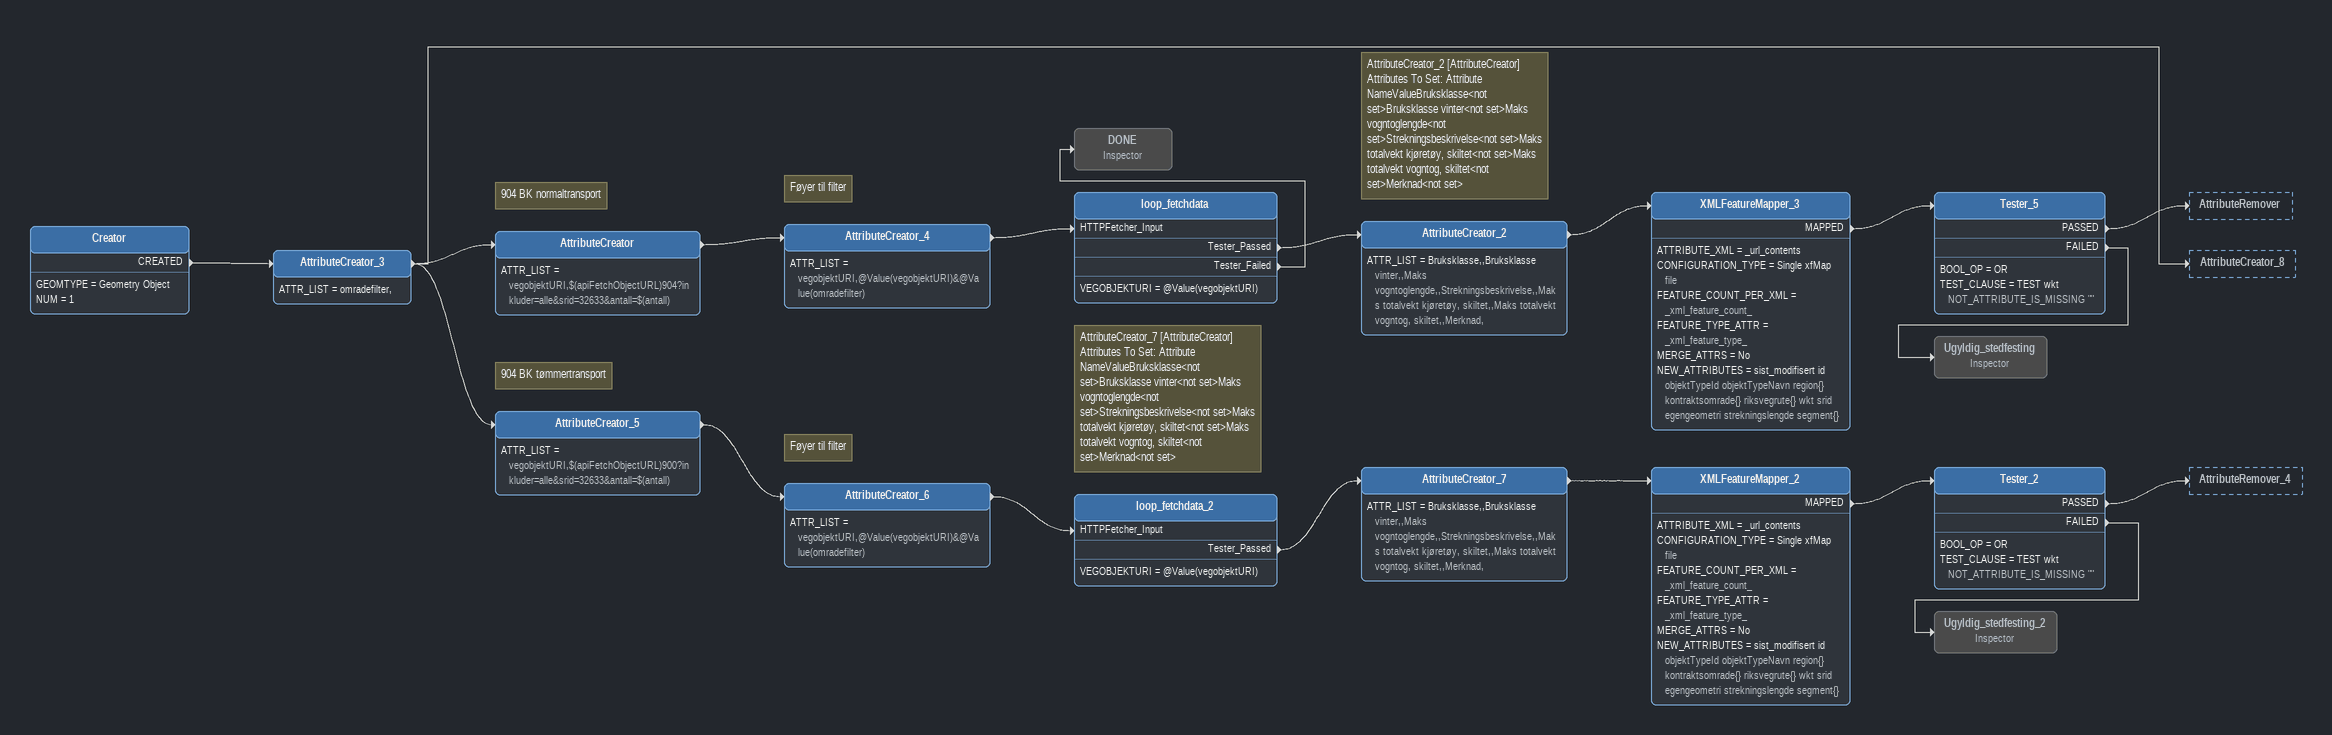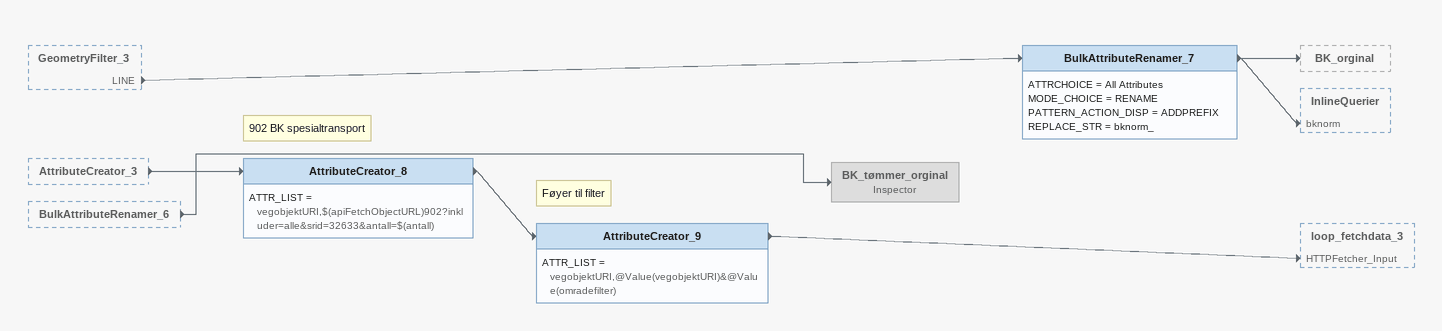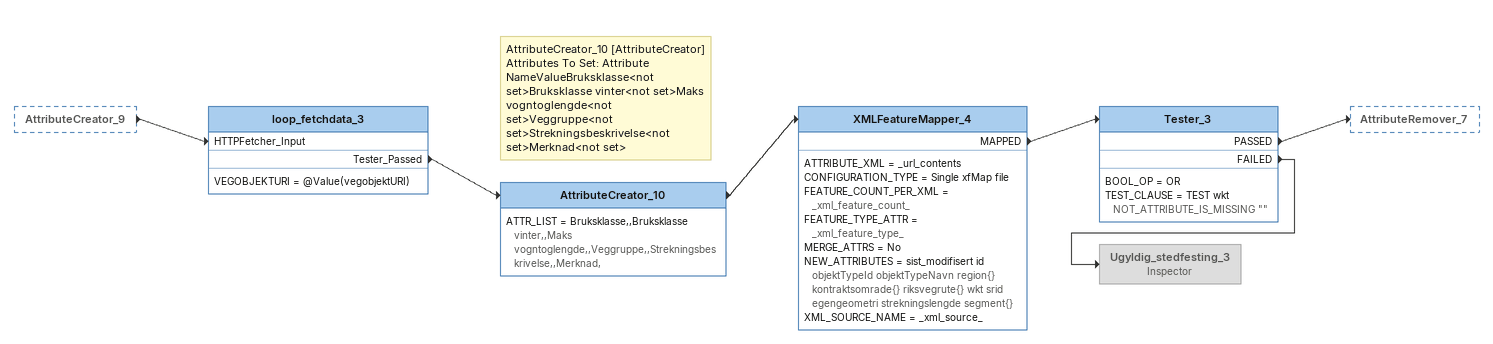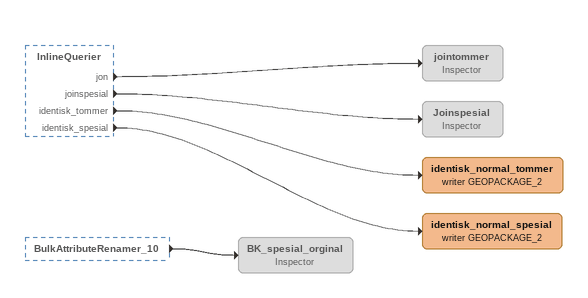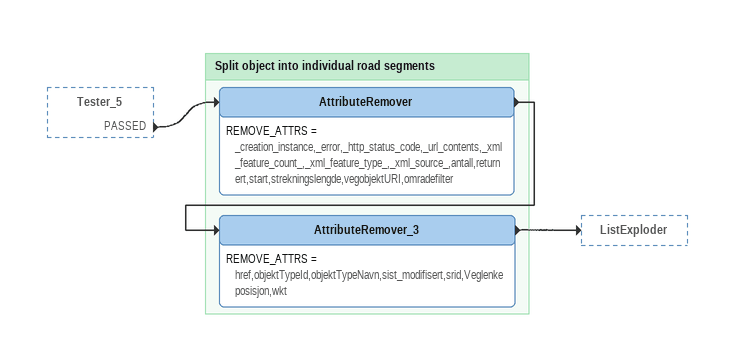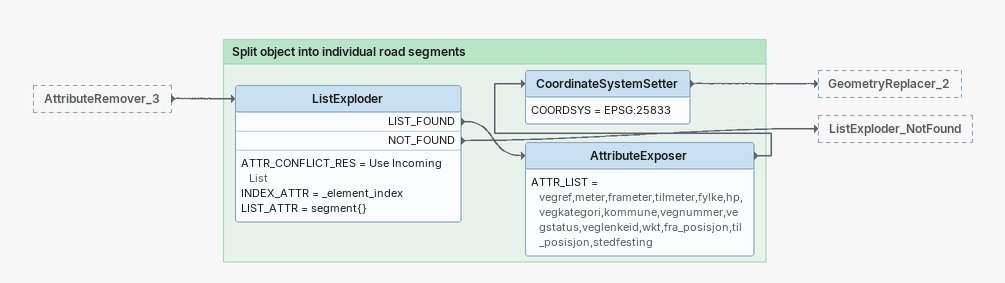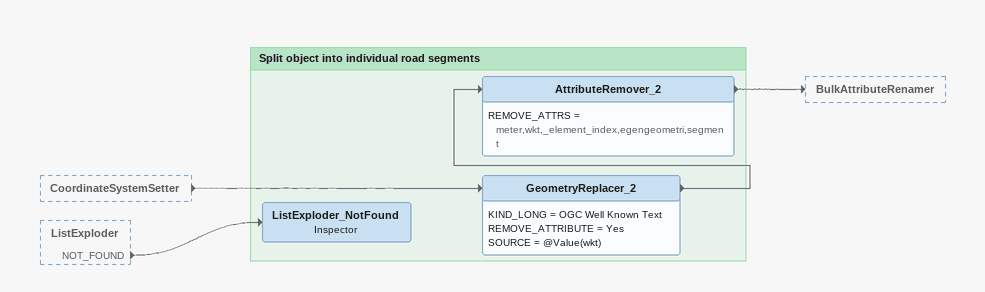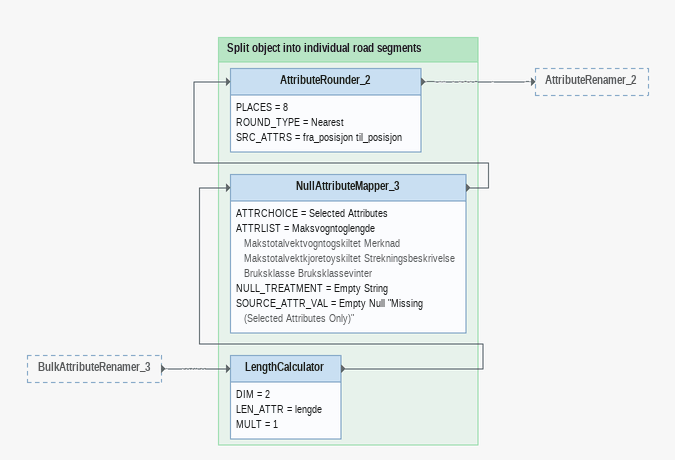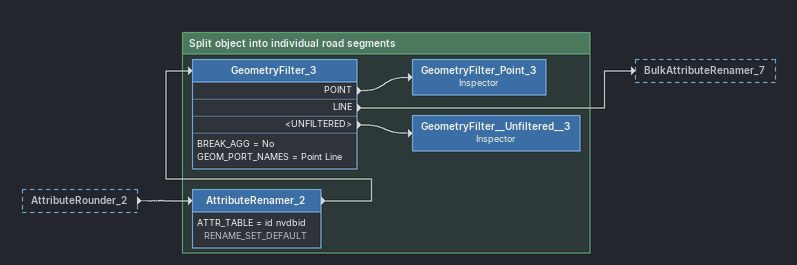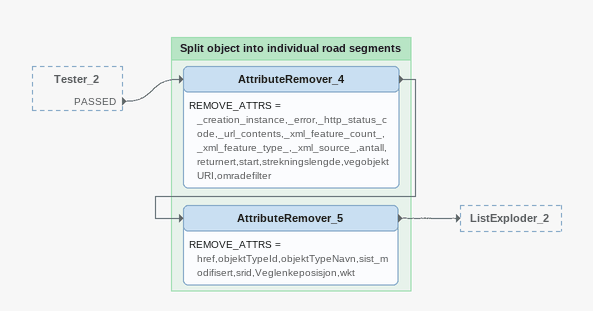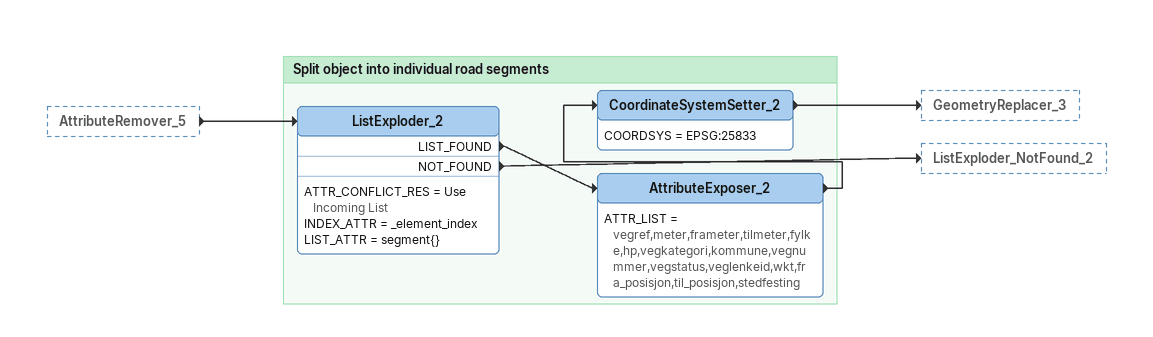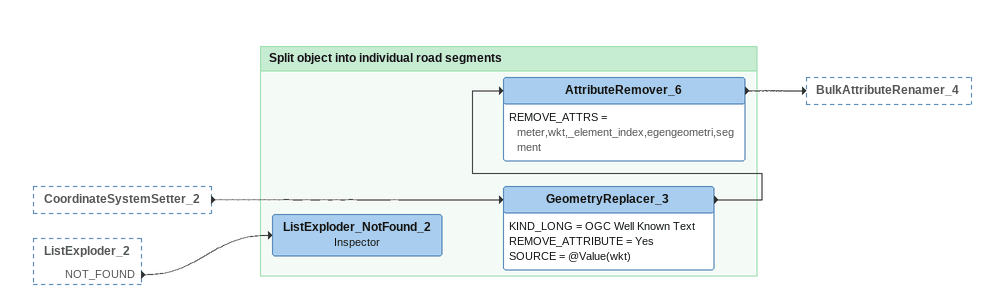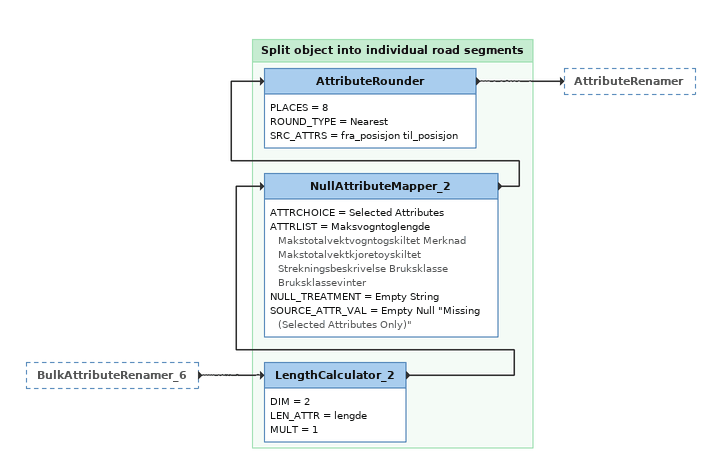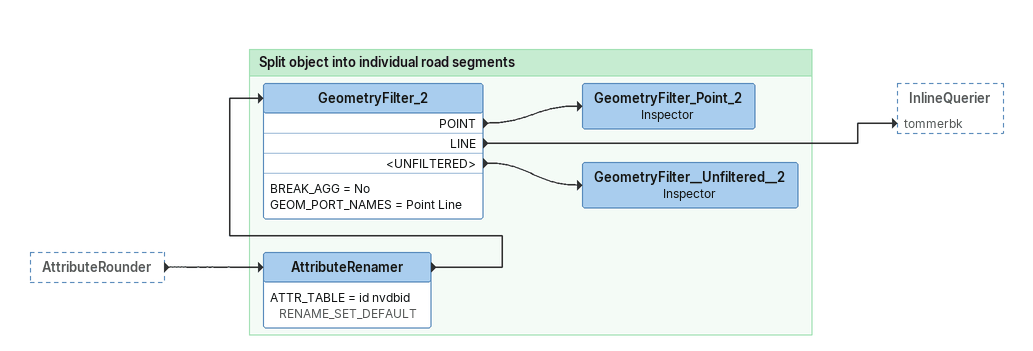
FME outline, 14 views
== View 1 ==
Creator
    GEOMTYPE = Geometry Object
    NUM = 1
    CREATED -> AttributeCreator_3
AttributeCreator_3
    ATTR_LIST = omradefilter,
    -> AttributeCreator
    -> AttributeCreator_5
    -> AttributeCreator_8
Note: 904 BK normaltransport
AttributeCreator
    ATTR_LIST = vegobjektURI,$(apiFetchObjectURL)904?inkluder=alle&srid=32633&antall=$(antall)
    -> AttributeCreator_4
Note: Føyer til filter
AttributeCreator_4
    ATTR_LIST = vegobjektURI,@Value(vegobjektURI)&@Value(omradefilter)
    -> loop_fetchdata [HTTPFetcher_Input]
loop_fetchdata
    VEGOBJEKTURI = @Value(vegobjektURI)
    Tester_Passed -> AttributeCreator_2
    Tester_Failed -> DONE
DONE: Inspector [off]
Note: AttributeCreator_2 [AttributeCreator] / Attributes To Set: Attribute NameValueBruksklasse<not set>Bruksklasse vinter<not set>Maks vogntoglengde<not set>Strekningsbeskrivelse<not set>Maks totalvekt kjøretøy, skiltet<not set>Maks totalvekt vogntog, skiltet<not set>Merknad<not set>
AttributeCreator_2
    ATTR_LIST = Bruksklasse,,Bruksklasse vinter,,Maks vogntoglengde,,Strekningsbeskrivelse,,Maks totalvekt kjøretøy, skiltet,,Maks totalvekt vogntog, skiltet,,Merknad,
    -> XMLFeatureMapper_3
XMLFeatureMapper_3
    ATTRIBUTE_XML = _url_contents
    CONFIGURATION_TYPE = Single xfMap file
    FEATURE_COUNT_PER_XML = _xml_feature_count_
    FEATURE_TYPE_ATTR = _xml_feature_type_
    MERGE_ATTRS = No
    NEW_ATTRIBUTES = sist_modifisert id objektTypeId objektTypeNavn region{} kontraktsomrade{} riksvegrute{} wkt srid egengeometri strekningslengde segment{}
    MAPPED -> Tester_5
Tester_5
    BOOL_OP = OR
    TEST_CLAUSE = TEST wkt NOT_ATTRIBUTE_IS_MISSING ""
    PASSED -> AttributeRemover
    FAILED -> Ugyldig_stedfesting
Ugyldig_stedfesting: Inspector [off]
Note: 904 BK tømmertransport
AttributeCreator_5
    ATTR_LIST = vegobjektURI,$(apiFetchObjectURL)900?inkluder=alle&srid=32633&antall=$(antall)
    -> AttributeCreator_6
Note: Føyer til filter
AttributeCreator_6
    ATTR_LIST = vegobjektURI,@Value(vegobjektURI)&@Value(omradefilter)
    -> loop_fetchdata_2 [HTTPFetcher_Input]
loop_fetchdata_2
    VEGOBJEKTURI = @Value(vegobjektURI)
    Tester_Passed -> AttributeCreator_7
Note: AttributeCreator_7 [AttributeCreator] / Attributes To Set: Attribute NameValueBruksklasse<not set>Bruksklasse vinter<not set>Maks vogntoglengde<not set>Strekningsbeskrivelse<not set>Maks totalvekt kjøretøy, skiltet<not set>Maks totalvekt vogntog, skiltet<not set>Merknad<not set>
AttributeCreator_7
    ATTR_LIST = Bruksklasse,,Bruksklasse vinter,,Maks vogntoglengde,,Strekningsbeskrivelse,,Maks totalvekt kjøretøy, skiltet,,Maks totalvekt vogntog, skiltet,,Merknad,
    -> XMLFeatureMapper_2
XMLFeatureMapper_2
    ATTRIBUTE_XML = _url_contents
    CONFIGURATION_TYPE = Single xfMap file
    FEATURE_COUNT_PER_XML = _xml_feature_count_
    FEATURE_TYPE_ATTR = _xml_feature_type_
    MERGE_ATTRS = No
    NEW_ATTRIBUTES = sist_modifisert id objektTypeId objektTypeNavn region{} kontraktsomrade{} riksvegrute{} wkt srid egengeometri strekningslengde segment{}
    MAPPED -> Tester_2
Tester_2
    BOOL_OP = OR
    TEST_CLAUSE = TEST wkt NOT_ATTRIBUTE_IS_MISSING ""
    PASSED -> AttributeRemover_4
    FAILED -> Ugyldig_stedfesting_2
Ugyldig_stedfesting_2: Inspector [off]

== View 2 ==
GeometryFilter_3 [outside]
    LINE -> BulkAttributeRenamer_7
AttributeCreator_3 [outside]
    -> AttributeCreator_8
BulkAttributeRenamer_6 [outside]
    -> BK_tømmer_orginal
BulkAttributeRenamer_7
    ATTRCHOICE = All Attributes
    MODE_CHOICE = RENAME
    PATTERN_ACTION_DISP = ADDPREFIX
    REPLACE_STR = bknorm_
    -> BK_orginal
    -> InlineQuerier [bknorm]
BK_tømmer_orginal: Inspector [off]
Note: 902 BK spesialtransport
AttributeCreator_8
    ATTR_LIST = vegobjektURI,$(apiFetchObjectURL)902?inkluder=alle&srid=32633&antall=$(antall)
    -> AttributeCreator_9
Note: Føyer til filter
AttributeCreator_9
    ATTR_LIST = vegobjektURI,@Value(vegobjektURI)&@Value(omradefilter)
    -> loop_fetchdata_3 [HTTPFetcher_Input]

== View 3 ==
AttributeCreator_9 [outside]
    -> loop_fetchdata_3 [HTTPFetcher_Input]
loop_fetchdata_3
    VEGOBJEKTURI = @Value(vegobjektURI)
    Tester_Passed -> AttributeCreator_10
Note: AttributeCreator_10 [AttributeCreator] / Attributes To Set: Attribute NameValueBruksklasse<not set>Bruksklasse vinter<not set>Maks vogntoglengde<not set>Veggruppe<not set>Strekningsbeskrivelse<not set>Merknad<not set>
AttributeCreator_10
    ATTR_LIST = Bruksklasse,,Bruksklasse vinter,,Maks vogntoglengde,,Veggruppe,,Strekningsbeskrivelse,,Merknad,
    -> XMLFeatureMapper_4
XMLFeatureMapper_4
    ATTRIBUTE_XML = _url_contents
    CONFIGURATION_TYPE = Single xfMap file
    FEATURE_COUNT_PER_XML = _xml_feature_count_
    FEATURE_TYPE_ATTR = _xml_feature_type_
    MERGE_ATTRS = No
    NEW_ATTRIBUTES = sist_modifisert id objektTypeId objektTypeNavn region{} kontraktsomrade{} riksvegrute{} wkt srid egengeometri strekningslengde segment{}
    XML_SOURCE_NAME = _xml_source_
    MAPPED -> Tester_3
Tester_3
    BOOL_OP = OR
    TEST_CLAUSE = TEST wkt NOT_ATTRIBUTE_IS_MISSING ""
    PASSED -> AttributeRemover_7
    FAILED -> Ugyldig_stedfesting_3
Ugyldig_stedfesting_3: Inspector [off]

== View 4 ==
InlineQuerier [outside]
    jon -> jointommer
    joinspesial -> Joinspesial
    identisk_tommer -> identisk_normal_tommer (writer GEOPACKAGE_2)
    identisk_spesial -> identisk_normal_spesial (writer GEOPACKAGE_2)
BulkAttributeRenamer_10 [outside]
    -> BK_spesial_orginal
jointommer: Inspector [off]
Joinspesial: Inspector [off]
identisk_normal_tommer (writer GEOPACKAGE_2)
identisk_normal_spesial (writer GEOPACKAGE_2)
BK_spesial_orginal: Inspector [off]

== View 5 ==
Tester_5 [outside]
    PASSED -> AttributeRemover

Bookmark: Split object into individual road segments
AttributeRemover
    REMOVE_ATTRS = _creation_instance,_error,_http_status_code,_url_contents,_xml_feature_count_,_xml_feature_type_,_xml_source_,antall,returnert,start,strekningslengde,vegobjektURI,omradefilter
    -> AttributeRemover_3
AttributeRemover_3
    REMOVE_ATTRS = href,objektTypeId,objektTypeNavn,sist_modifisert,srid,Veglenkeposisjon,wkt
    -> ListExploder

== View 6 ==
AttributeRemover_3 [outside]
    -> ListExploder

Bookmark: Split object into individual road segments
ListExploder
    ATTR_CONFLICT_RES = Use Incoming List
    INDEX_ATTR = _element_index
    LIST_ATTR = segment{}
    LIST_FOUND -> AttributeExposer
    NOT_FOUND -> ListExploder_NotFound
AttributeExposer
    ATTR_LIST = vegref,meter,frameter,tilmeter,fylke,hp,vegkategori,kommune,vegnummer,vegstatus,veglenkeid,wkt,fra_posisjon,til_posisjon,stedfesting
    -> CoordinateSystemSetter
CoordinateSystemSetter
    COORDSYS = EPSG:25833
    -> GeometryReplacer_2

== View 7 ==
CoordinateSystemSetter [outside]
    -> GeometryReplacer_2
ListExploder [outside]
    NOT_FOUND -> ListExploder_NotFound

Bookmark: Split object into individual road segments
GeometryReplacer_2
    KIND_LONG = OGC Well Known Text
    REMOVE_ATTRIBUTE = Yes
    SOURCE = @Value(wkt)
    -> AttributeRemover_2
AttributeRemover_2
    REMOVE_ATTRS = meter,wkt,_element_index,egengeometri,segment
    -> BulkAttributeRenamer
ListExploder_NotFound: Inspector

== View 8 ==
BulkAttributeRenamer_3 [outside]
    -> LengthCalculator

Bookmark: Split object into individual road segments
LengthCalculator
    DIM = 2
    LEN_ATTR = lengde
    MULT = 1
    -> NullAttributeMapper_3
NullAttributeMapper_3
    ATTRCHOICE = Selected Attributes
    ATTRLIST = Maksvogntoglengde Makstotalvektvogntogskiltet Merknad Makstotalvektkjoretoyskiltet Strekningsbeskrivelse Bruksklasse Bruksklassevinter
    NULL_TREATMENT = Empty String
    SOURCE_ATTR_VAL = Empty Null "Missing (Selected Attributes Only)"
    -> AttributeRounder_2
AttributeRounder_2
    PLACES = 8
    ROUND_TYPE = Nearest
    SRC_ATTRS = fra_posisjon til_posisjon
    -> AttributeRenamer_2

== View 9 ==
AttributeRounder_2 [outside]
    -> AttributeRenamer_2

Bookmark: Split object into individual road segments
AttributeRenamer_2
    ATTR_TABLE = id nvdbid RENAME_SET_DEFAULT
    -> GeometryFilter_3
GeometryFilter_3
    BREAK_AGG = No
    GEOM_PORT_NAMES = Point Line
    POINT -> GeometryFilter_Point_3
    LINE -> BulkAttributeRenamer_7
    <UNFILTERED> -> GeometryFilter__Unfiltered__3
GeometryFilter_Point_3: Inspector
GeometryFilter__Unfiltered__3: Inspector

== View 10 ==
Tester_2 [outside]
    PASSED -> AttributeRemover_4

Bookmark: Split object into individual road segments
AttributeRemover_4
    REMOVE_ATTRS = _creation_instance,_error,_http_status_code,_url_contents,_xml_feature_count_,_xml_feature_type_,_xml_source_,antall,returnert,start,strekningslengde,vegobjektURI,omradefilter
    -> AttributeRemover_5
AttributeRemover_5
    REMOVE_ATTRS = href,objektTypeId,objektTypeNavn,sist_modifisert,srid,Veglenkeposisjon,wkt
    -> ListExploder_2

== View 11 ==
AttributeRemover_5 [outside]
    -> ListExploder_2

Bookmark: Split object into individual road segments
ListExploder_2
    ATTR_CONFLICT_RES = Use Incoming List
    INDEX_ATTR = _element_index
    LIST_ATTR = segment{}
    LIST_FOUND -> AttributeExposer_2
    NOT_FOUND -> ListExploder_NotFound_2
AttributeExposer_2
    ATTR_LIST = vegref,meter,frameter,tilmeter,fylke,hp,vegkategori,kommune,vegnummer,vegstatus,veglenkeid,wkt,fra_posisjon,til_posisjon,stedfesting
    -> CoordinateSystemSetter_2
CoordinateSystemSetter_2
    COORDSYS = EPSG:25833
    -> GeometryReplacer_3

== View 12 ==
CoordinateSystemSetter_2 [outside]
    -> GeometryReplacer_3
ListExploder_2 [outside]
    NOT_FOUND -> ListExploder_NotFound_2

Bookmark: Split object into individual road segments
GeometryReplacer_3
    KIND_LONG = OGC Well Known Text
    REMOVE_ATTRIBUTE = Yes
    SOURCE = @Value(wkt)
    -> AttributeRemover_6
AttributeRemover_6
    REMOVE_ATTRS = meter,wkt,_element_index,egengeometri,segment
    -> BulkAttributeRenamer_4
ListExploder_NotFound_2: Inspector

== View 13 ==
BulkAttributeRenamer_6 [outside]
    -> LengthCalculator_2

Bookmark: Split object into individual road segments
LengthCalculator_2
    DIM = 2
    LEN_ATTR = lengde
    MULT = 1
    -> NullAttributeMapper_2
NullAttributeMapper_2
    ATTRCHOICE = Selected Attributes
    ATTRLIST = Maksvogntoglengde Makstotalvektvogntogskiltet Merknad Makstotalvektkjoretoyskiltet Strekningsbeskrivelse Bruksklasse Bruksklassevinter
    NULL_TREATMENT = Empty String
    SOURCE_ATTR_VAL = Empty Null "Missing (Selected Attributes Only)"
    -> AttributeRounder
AttributeRounder
    PLACES = 8
    ROUND_TYPE = Nearest
    SRC_ATTRS = fra_posisjon til_posisjon
    -> AttributeRenamer

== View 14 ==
AttributeRounder [outside]
    -> AttributeRenamer

Bookmark: Split object into individual road segments
AttributeRenamer
    ATTR_TABLE = id nvdbid RENAME_SET_DEFAULT
    -> GeometryFilter_2
GeometryFilter_2
    BREAK_AGG = No
    GEOM_PORT_NAMES = Point Line
    POINT -> GeometryFilter_Point_2
    LINE -> InlineQuerier [tommerbk]
    <UNFILTERED> -> GeometryFilter__Unfiltered__2
GeometryFilter_Point_2: Inspector
GeometryFilter__Unfiltered__2: Inspector
